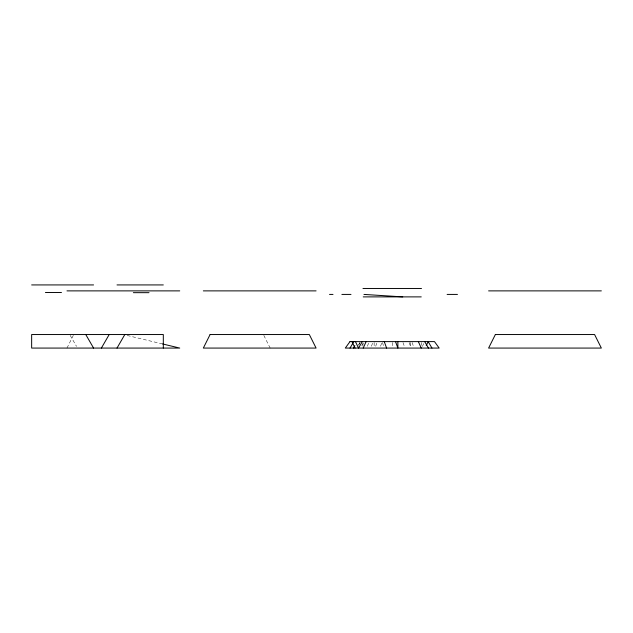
<?xml version="1.0" encoding="UTF-8"?>
<svg xmlns="http://www.w3.org/2000/svg" width="633" height="633" viewBox="0 0 633 633"><rect width="100%" height="100%" fill="white"/><g stroke="black" fill="none" stroke-linecap="round" stroke-linejoin="round"><path stroke-width="0.47" stroke-dasharray="3.17 2.37" d="M358.642 345.301L359.647 342.532M367.433 346.227L368.77 342.532M371.444 346.227L373.122 341.606M375.693 346.227L377.031 342.532M380.552 346.227L381.889 342.532M422.369 346.457L424.292 342.413M66.979 348.071L73.317 335.387M358.776 344.843L360.201 342.413M361.791 345.65L363.69 342.413M127.178 335.458L162.531 343.941M70.184 335.387L76.53 346.378M263.834 335.387L270.172 348.071M412.115 342.532L413.452 346.227M409.132 342.532L410.477 346.227M402.992 342.532L404.329 346.227M382.498 342.532L383.598 346.227M421.515 342.532L421.515 345.301M410.334 342.532L410.334 346.227M392.238 342.532L392.238 346.227M374.143 342.532L374.143 346.227M362.962 343.458L362.962 346.227"/><path stroke-width="0.95" d="M363.223 348.071L366.127 341.606M426.238 345.65L428.161 341.606L431.959 348.071M101.383 348.071L109.2 334.541M117.01 348.071L124.82 334.541M350.017 348.071L353.815 341.606M353.491 348.071L354.915 345.65M362.313 341.606L358.515 348.071L355.437 341.606M402.738 296.885L363.959 294.416M31.65 284.929L93.581 284.929M117.01 284.929L163.314 284.929M362.962 288.466L421.515 288.466M66.979 290.879L179.732 290.879M203.335 290.879L316.089 290.879M488.597 290.879L601.35 290.879M45.418 292.486L61.488 292.486M133.373 292.668L149 292.668M329.516 294.416L332.998 294.416M341.867 294.416L350.991 294.416M447.12 294.416L457.469 294.416M363.223 296.885L421.246 296.885M162.531 343.941L179.732 348.071L31.65 348.071L31.65 334.541L163.314 334.541L163.314 348.071M424.672 341.606L428.47 348.071M85.772 334.541L93.581 348.071M351.956 341.606L355.026 348.071M418.35 341.606L421.246 348.071M395.53 341.606L397.872 348.071L397.872 341.606M384.255 341.606L386.597 348.071M210.101 334.541L203.335 348.071L316.089 348.071L309.323 334.541L210.101 334.541M495.362 334.541L488.597 348.071L601.35 348.071L594.585 334.541L495.362 334.541M349.994 341.606L345.294 348.071L439.175 348.071L434.483 341.606L349.994 341.606"/></g></svg>
